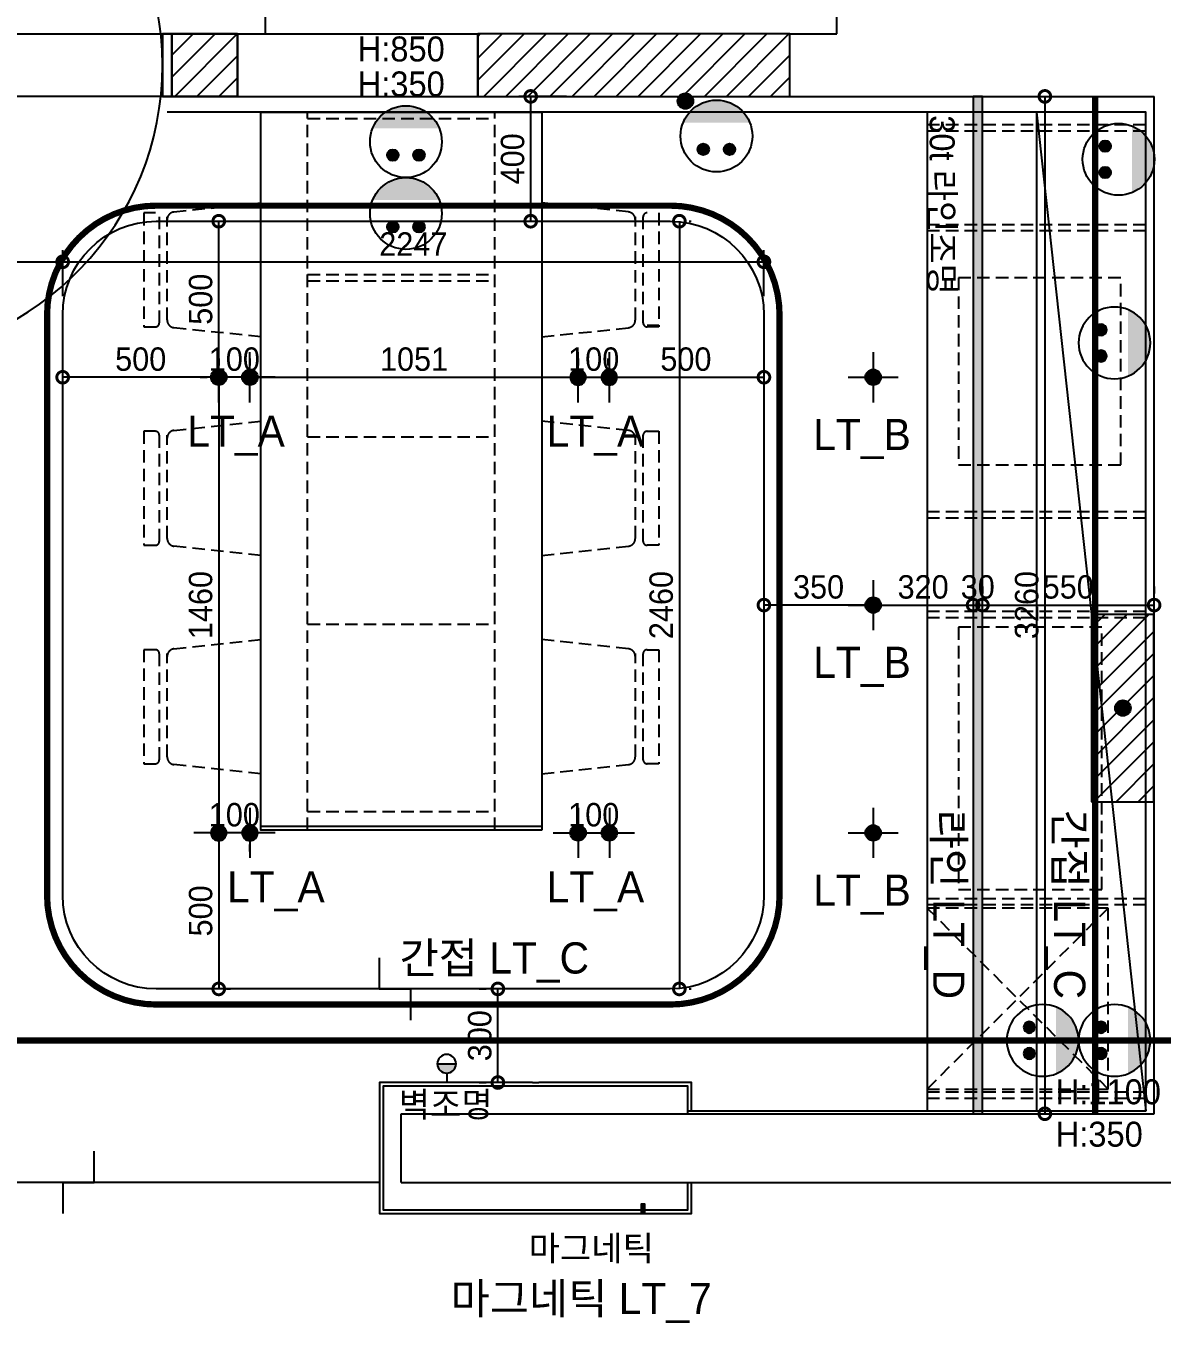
# Model space of a CAD drawing. Header units: inches. Extents: x -55157 to -7160, y -122257 to -52101.
# Drawn here: x -23975 to -20336, y -93642 to -89486 of the extents above; entities that cross this region are included whole.
import ezdxf

# ---------------------------------------------------------------- set-up
doc = ezdxf.new("R2010")
doc.units = ezdxf.units.IN
doc.header["$LTSCALE"] = 50
doc.header["$MEASUREMENT"] = 0
for name, pattern in [('DASHEDX2', [1.5, 1, -0.5]), ('DH-HID2', [1.2, 0.8, -0.4]), ('HID', [2.5, 1.5, -1]), ('HIDDEN', [0.375, 0.25, -0.125])]:
    doc.linetypes.add(name, pattern=pattern)
for name, color, linetype in [('0-ELC TEXT', 7, 'Continuous'), ('03-WAL NEW', 3, 'Continuous'), ('06-FUR', 6, 'Continuous'), ('06-LIGHT', 4, 'Continuous'), ('07-DIM WAL', 5, 'Continuous'), ('3.기호.계단선', 30, 'Continuous'), ('CEIL-DOOR', 6, 'Continuous'), ('CEIL-LIGHT', 7, 'Continuous'), ('CO-DO-FR', 7, 'Continuous'), ('CO-DOOR', 8, 'Continuous'), ('FU-FURM', 251, 'DH-HID2'), ('Layer 1', 7, 'Continuous'), ('RC-LIGHT', 7, 'Continuous'), ('도면층2', 2, 'Continuous'), ('도면층4', 4, 'Continuous'), ('설비', 140, 'Continuous')]:
    doc.layers.add(name, color=color, linetype=linetype)
doc.styles.add('스타일1', font='HY울릉도M.TTF')
doc.styles.add('코레일둥고', font='Korail_Round_Gothic_Medium.ttf')
doc.dimstyles.new('30', dxfattribs={"dimscale": 30, "dimtxt": 2.5, "dimasz": 2.5, "dimexe": 1.25, "dimexo": 2, "dimtad": 1, "dimdec": 0, "dimtxsty": '스타일1', "dimblk": 'DOTSMALL', "dimcen": 2.5, "dimclrd": 1, "dimclre": 1, "dimclrt": 2, "dimadec": 0, "dimazin": 0, "dimtfac": 1, "dimtix": 1, "dimtmove": 0, "dimatfit": 3, "dimldrblk": 'DOTSMALL', "dimfxl": 1.25, "dimarcsym": 0})
pattern_1 = [(45, (21480, -16519.2), (-35.35534, 35.35534), [])]

# ---------------------------------------------------------------- blocks, each defined once
blk = doc.blocks.new('vudauseh')
at = {"layer": '3.기호.계단선'}
h = blk.add_hatch(color=256, dxfattribs=at)
edge = h.paths.add_edge_path()
edge.add_arc((-43362.7, -55620.2), 25, 0, 360)
h = blk.add_hatch(dxfattribs=at)
h.set_pattern_fill('_USER', color=256, scale=50, angle=45, style=0, pattern_type=0)
h.set_pattern_definition([(45, (0, 0), (-35.35534, 35.35534), [])])
h.paths.add_polyline_path([(-42061.7, -57865.2), (-41861.7, -57865.2), (-41861.7, -57265.2), (-42061.7, -57265.2)])
h = blk.add_hatch(color=256, dxfattribs=at)
edge = h.paths.add_edge_path()
edge.add_arc((-41961, -57565.2), 25, 0, 360)
blk.add_lwpolyline([(-42061.7, -57865.2), (-41861.7, -57865.2), (-41861.7, -57265.2), (-42061.7, -57265.2)], close=True, dxfattribs=at)
for centre in [(-43362.7, -55620.2), (-41961, -57565.2)]:
    blk.add_circle(centre, 25, dxfattribs=at)
at = {"layer": 'Layer 1'}
blk.add_line((-44707.7, -55405.2), (-44707.7, -53950.2), dxfattribs=at)
at = {"layer": '도면층2'}
for p, q in [((-42877.7, -55405.2), (-42877.7, -54995.2)), ((-44797.7, -55605.2), (-44797.7, -55405.2)), ((-44797.7, -55405.2), (-44027.7, -55405.2)), ((-44797.7, -55605.2), (-44797.7, -55405.2)), ((-44027.7, -55605.2), (-44027.7, -55405.2)), ((-44027.7, -55605.2), (-44027.7, -55405.2)), ((-43027.7, -55605.2), (-43027.7, -55405.2)), ((-43027.7, -55405.2), (-42877.7, -55405.2)), ((-43027.7, -55605.2), (-43027.7, -55405.2)), ((-44797.7, -55605.2), (-44027.7, -55605.2)), ((-43027.7, -55605.2), (-41861, -55605.2)), ((-41861, -58865.2), (-41861, -55605.2)), ((-44272.7, -59085.2), (-44272.7, -58865.2)), ((-44272.7, -58865.2), (-41861, -58865.2)), ((-44272.7, -59085.2), (-41682.7, -59085.2))]:
    blk.add_line(p, q, dxfattribs=at)
at = {"layer": '도면층4'}
for p, q in [((-44797.7, -55605.2), (-44797.7, -55405.2)), ((-43027.7, -55405.2), (-44027.7, -55405.2)), ((-44027.7, -55405.2), (-44027.7, -55605.2)), ((-43027.7, -55605.2), (-43027.7, -55405.2)), ((-44027.7, -55605.2), (-43027.7, -55605.2))]:
    blk.add_line(p, q, dxfattribs=at)
blk.add_lwpolyline([(-44797.7, -55605.2), (-47012.7, -55605.2), (-47012.7, -55405.2), (-44797.7, -55405.2)], close=True, dxfattribs=at)
blk = doc.blocks.new('ccjwsjdeh')
at = {"layer": '03-WAL NEW'}
h = blk.add_hatch(dxfattribs=at)
h.set_pattern_fill('_USER', color=256, scale=50, angle=45, pattern_type=0)
h.set_pattern_definition(pattern_1)
h.paths.add_polyline_path([(-23297.7, -71924.4), (-23507.8, -71924.4), (-23507.8, -72124.4), (-23297.7, -72124.4)])
h = blk.add_hatch(dxfattribs=at)
h.set_pattern_fill('_USER', color=256, scale=50, angle=45, pattern_type=0)
h.set_pattern_definition([(45, (21480, -16519.2), (-35.35534, 35.35534), [])])
h.paths.add_polyline_path([(-21527.7, -72124.4), (-21527.7, -71924.4), (-22527.7, -71924.4), (-22527.7, -72124.4)])
h = blk.add_hatch(dxfattribs=at)
h.set_pattern_fill('_USER', color=256, scale=50, angle=45, pattern_type=0)
h.set_pattern_definition(pattern_1)
h.paths.add_polyline_path([(-21527.7, -72124.4), (-21527.7, -71924.4), (-22527.7, -71924.4), (-22527.7, -72124.4)])
blk.add_lwpolyline([(-23297.7, -71924.4), (-23507.8, -71924.4), (-23507.8, -72124.4), (-23297.7, -72124.4)], close=True, dxfattribs=at)
at = {"layer": '06-FUR', "color": 8}
blk.add_line((-23223, -74463.4), (-22323, -74463.4), dxfattribs=at)
for points in [[(-22323, -74475.4), (-23223, -74475.4), (-23223, -72175.4), (-22323, -72175.4)], [(-21088, -72175.4), (-21088, -75375.4), (-20388, -75375.4), (-20388, -72175.4)]]:
    blk.add_lwpolyline(points, close=True, dxfattribs=at)
for points in [[(-20738, -72175.4), (-20388, -75375.4)], [(-20738, -72175.4), (-20738, -75375.4)]]:
    blk.add_lwpolyline(points, dxfattribs=at)
at = {"layer": '3.기호.계단선'}
for points in [[(-21854.7, -75375.4), (-20388, -75375.4), (-20388, -72175.4), (-23522.8, -72175.4)], [(-22352.7, -75284.4), (-22842.7, -75284.4), (-22842.7, -75704.4), (-22004.7, -75704.4)], [(-21854.7, -75384.4), (-21854.7, -75296.4), (-22830.7, -75296.4), (-22830.7, -75692.4), (-22004.7, -75692.4)], [(-22352.7, -75284.4), (-22352.7, -75284.4), (-22332.7, -75284.4), (-22332.7, -75284.4)], [(-21842.7, -75375.4), (-21842.7, -75284.4), (-22332.7, -75284.4)], [(-21992.7, -75704.4), (-21842.7, -75704.4), (-21842.7, -75604.4)], [(-21992.7, -75692.4), (-21854.7, -75692.4), (-21854.7, -75604.4)], [(-21992.7, -75704.4), (-21992.7, -75674.4), (-22004.7, -75674.4), (-22004.7, -75704.4)]]:
    blk.add_lwpolyline(points, dxfattribs=at)
at = {"layer": 'CO-DO-FR'}
blk.add_lwpolyline([(-23507.8, -71924.4), (-23537.8, -71924.4), (-23537.8, -72124.4), (-23507.8, -72124.4)], close=True, dxfattribs=at)
at = {"layer": 'CO-DOOR'}
blk.add_arc((-24478.7, -72024.4), 940.9, 272.4907, 87.5093, dxfattribs=at)
at = {"layer": 'FU-FURM', "color": 8}
for p, q in [((-23073, -74475.4), (-23073, -72175.4)), ((-23073, -72195.4), (-22473, -72195.4)), ((-22473, -74475.4), (-22473, -72175.4)), ((-20388, -72215.4), (-21088, -72215.4)), ((-20388, -72235.4), (-21088, -72235.4)), ((-23501.3, -72494.7), (-23223, -72465.1)), ((-22044.7, -72494.7), (-22323, -72465.1)), ((-23598, -72497.6), (-23598, -72862.7)), ((-23560.5, -72497.6), (-23598, -72497.6)), ((-23548, -72850.2), (-23548, -72510.1)), ((-23523, -72840.8), (-23523, -72510.1)), ((-22023, -72840.8), (-22023, -72510.1)), ((-21998, -72850.2), (-21998, -72510.1)), ((-21948, -72497.6), (-21948, -72862.7)), ((-20388, -72535.4), (-21088, -72535.4)), ((-20388, -72555.4), (-21088, -72555.4)), ((-23073, -72695.4), (-22473, -72695.4)), ((-23073, -72715.4), (-22473, -72715.4)), ((-23598, -72862.7), (-23560.5, -72862.7)), ((-21985.5, -72857.5), (-21948, -72857.5)), ((-21948, -72862.7), (-21985.5, -72862.7)), ((-23223, -72895.2), (-23501.3, -72865.6)), ((-22323, -72895.2), (-22044.7, -72865.6)), ((-23501.3, -73194.7), (-23223, -73165.1)), ((-22044.7, -73194.7), (-22323, -73165.1)), ((-23598, -73197.6), (-23598, -73562.7)), ((-23560.5, -73197.6), (-23598, -73197.6)), ((-23548, -73550.2), (-23548, -73210.1)), ((-23523, -73540.8), (-23523, -73210.1)), ((-23073, -73215.4), (-22473, -73215.4)), ((-22023, -73540.8), (-22023, -73210.1)), ((-21998, -73550.2), (-21998, -73210.1)), ((-21985.5, -73197.6), (-21948, -73197.6)), ((-21948, -73197.6), (-21948, -73562.7)), ((-20388, -73455.4), (-21088, -73455.4)), ((-20388, -73475.4), (-21088, -73475.4)), ((-23598, -73562.7), (-23560.5, -73562.7)), ((-23223, -73595.2), (-23501.3, -73565.6)), ((-22323, -73595.2), (-22044.7, -73565.6)), ((-21948, -73562.7), (-21985.5, -73562.7)), ((-20388, -73775.4), (-21088, -73775.4)), ((-23073, -73815.4), (-22473, -73815.4)), ((-20388, -73795.4), (-21088, -73795.4)), ((-23598, -73897.6), (-23598, -74262.7)), ((-23560.5, -73897.6), (-23598, -73897.6)), ((-23501.3, -73894.7), (-23223, -73865.1)), ((-22044.7, -73894.7), (-22323, -73865.1)), ((-21985.5, -73897.6), (-21948, -73897.6)), ((-21948, -73897.6), (-21948, -74262.7)), ((-23548, -74250.2), (-23548, -73910.1)), ((-23523, -74240.8), (-23523, -73910.1)), ((-22023, -74240.8), (-22023, -73910.1)), ((-21998, -74250.2), (-21998, -73910.1)), ((-23598, -74262.7), (-23560.5, -74262.7)), ((-23223, -74295.2), (-23501.3, -74265.6)), ((-22323, -74295.2), (-22044.7, -74265.6)), ((-21948, -74262.7), (-21985.5, -74262.7)), ((-23073, -74415.4), (-22473, -74415.4)), ((-20388, -74695.4), (-21088, -74695.4)), ((-20388, -74715.4), (-21088, -74715.4)), ((-21088, -74725.4), (-20508, -75305.4)), ((-20508, -74725.4), (-21088, -75305.4)), ((-20388, -75315.4), (-21088, -75315.4)), ((-20388, -75335.4), (-21088, -75335.4))]:
    blk.add_line(p, q, dxfattribs=at)
for points in [[(-20468, -73305.4), (-20468, -72705.4), (-20988, -72705.4), (-20988, -73305.4)], [(-20988, -73825.4), (-20988, -74665.4), (-20528, -74665.4), (-20528, -73825.4)], [(-21088, -74725.4), (-21088, -75305.4), (-20508, -75305.4), (-20508, -74725.4)]]:
    blk.add_lwpolyline(points, close=True, dxfattribs=at)
for centre, radius, start, end in [((-23498, -72519.5), 25, 97.5946, 180), ((-22048, -72519.5), 25, 0, 82.4054), ((-21985.5, -72510.1), 12.5, 90, 180), ((-23560.5, -72850.2), 12.5, 270, 0), ((-23498, -72840.8), 25, 180, 262.4054), ((-22048, -72840.8), 25, 277.5946, 0), ((-21985.5, -72850.2), 12.5, 180, 270), ((-23498, -73219.5), 25, 97.5946, 180), ((-22048, -73219.5), 25, 0, 82.4054), ((-23560.5, -73210.1), 12.5, 0, 90), ((-21985.5, -73210.1), 12.5, 90, 180), ((-23560.5, -73550.2), 12.5, 270, 0), ((-23498, -73540.8), 25, 180, 262.4054), ((-22048, -73540.8), 25, 277.5946, 0), ((-21985.5, -73550.2), 12.5, 180, 270), ((-23560.5, -73910.1), 12.5, 0, 90), ((-23498, -73919.5), 25, 97.5946, 180), ((-22048, -73919.5), 25, 0, 82.4054), ((-21985.5, -73910.1), 12.5, 90, 180), ((-23560.5, -74250.2), 12.5, 270, 0), ((-23498, -74240.8), 25, 180, 262.4054), ((-22048, -74240.8), 25, 277.5946, 0), ((-21985.5, -74250.2), 12.5, 180, 270)]:
    blk.add_arc(centre, radius, start, end, dxfattribs=at)
blk.add_blockref('vudauseh', (21500, -16519.2))
blk = doc.blocks.new('1')
at = {"linetype": 'Continuous'}
h = blk.add_hatch(color=4, dxfattribs=at)
h.dxf.hatch_style = 1
edge = h.paths.add_edge_path()
edge.add_arc((11539653.5, -14273503.8), 37.5, 0, 360)
at = {"color": 1, "linetype": 'Continuous'}
for p, q in [((11539653.5, -14273637.1), (11539653.5, -14273370.5)), ((11539520.2, -14273503.8), (11539786.8, -14273503.8))]:
    blk.add_line(p, q, dxfattribs=at)
at = {"color": 4, "linetype": 'Continuous'}
for radius in [41.5, 37.5]:
    blk.add_circle((11539653.5, -14273503.8), radius, dxfattribs=at)
blk = doc.blocks.new('_DOTSMALL')
at = {"color": 0, "linetype": 'ByBlock', "const_width": 0.5}
blk.add_lwpolyline([(-0.0625, 0, 1), (0.0625, 0, 1)], format="xyb", close=True, dxfattribs=at)
blk = doc.blocks.new('*D357')
at = {"layer": '07-DIM WAL', "color": 1, "lineweight": -2, "transparency": 16777216}
for p, q in [((-22206.3, -90551.4), (-22206.3, -90573.9)), ((-22281.3, -90611.4), (-22031.3, -90611.4)), ((-22106.3, -90671.4), (-22106.3, -90648.9))]:
    blk.add_line(p, q, dxfattribs=at)
at = {"layer": 'Defpoints', "color": 0, "transparency": 16777216}
for p in [(-22206.3, -90611.4), (-22106.3, -90611.4), (-22106.3, -90611.4)]:
    blk.add_point(p, dxfattribs=at)
at = {"layer": '07-DIM WAL', "color": 1, "lineweight": -2, "transparency": 16777216, "xscale": 75, "yscale": 75, "zscale": 75}
blk.add_blockref('_DOTSMALL', (-22206.3, -90611.4), dxfattribs=at)
at = {"layer": '07-DIM WAL', "color": 1, "lineweight": -2, "transparency": 16777216, "xscale": 75, "yscale": 75, "zscale": 75, "rotation": 180}
blk.add_blockref('_DOTSMALL', (-22106.3, -90611.4), dxfattribs=at)
at = {"layer": '07-DIM WAL', "color": 2, "transparency": 16777216, "insert": (-22156.3, -90553.7), "char_height": 75, "attachment_point": 5, "style": '스타일1'}
blk.add_mtext('100', dxfattribs=at)
blk = doc.blocks.new('*D358')
at = {"layer": '07-DIM WAL', "color": 1, "lineweight": -2, "transparency": 16777216}
for p, q in [((-23257.7, -90551.4), (-23257.7, -90573.9)), ((-23182.7, -90611.4), (-23432.7, -90611.4)), ((-23357.7, -90671.4), (-23357.7, -90648.9))]:
    blk.add_line(p, q, dxfattribs=at)
at = {"layer": 'Defpoints', "color": 0, "transparency": 16777216}
for p in [(-23357.7, -90611.4), (-23357.7, -90611.4), (-23257.7, -90611.4)]:
    blk.add_point(p, dxfattribs=at)
at = {"layer": '07-DIM WAL', "color": 1, "lineweight": -2, "transparency": 16777216, "xscale": 75, "yscale": 75, "zscale": 75}
blk.add_blockref('_DOTSMALL', (-23357.7, -90611.4), dxfattribs=at)
at = {"layer": '07-DIM WAL', "color": 1, "lineweight": -2, "transparency": 16777216, "xscale": 75, "yscale": 75, "zscale": 75, "rotation": 180}
blk.add_blockref('_DOTSMALL', (-23257.7, -90611.4), dxfattribs=at)
at = {"layer": '07-DIM WAL', "color": 2, "transparency": 16777216, "insert": (-23307.7, -90553.7), "char_height": 75, "attachment_point": 5, "style": '스타일1'}
blk.add_mtext('100', dxfattribs=at)
blk = doc.blocks.new('*D359')
at = {"layer": '07-DIM WAL', "color": 1, "lineweight": -2, "transparency": 16777216}
for p, q in [((-22206.3, -92011.4), (-22206.3, -92033.9)), ((-22106.3, -92011.4), (-22106.3, -92033.9)), ((-22281.3, -92071.4), (-22031.3, -92071.4))]:
    blk.add_line(p, q, dxfattribs=at)
at = {"layer": 'Defpoints', "color": 0, "transparency": 16777216}
for p in [(-22206.3, -92071.4), (-22106.3, -92071.4), (-22106.3, -92071.4)]:
    blk.add_point(p, dxfattribs=at)
at = {"layer": '07-DIM WAL', "color": 1, "lineweight": -2, "transparency": 16777216, "xscale": 75, "yscale": 75, "zscale": 75}
blk.add_blockref('_DOTSMALL', (-22206.3, -92071.4), dxfattribs=at)
at = {"layer": '07-DIM WAL', "color": 1, "lineweight": -2, "transparency": 16777216, "xscale": 75, "yscale": 75, "zscale": 75, "rotation": 180}
blk.add_blockref('_DOTSMALL', (-22106.3, -92071.4), dxfattribs=at)
at = {"layer": '07-DIM WAL', "color": 2, "transparency": 16777216, "insert": (-22156.3, -92013.7), "char_height": 75, "attachment_point": 5, "style": '스타일1'}
blk.add_mtext('100', dxfattribs=at)
blk = doc.blocks.new('*D360')
at = {"layer": '07-DIM WAL', "color": 1, "lineweight": -2, "transparency": 16777216}
for p, q in [((-23357.7, -92011.4), (-23357.7, -92033.9)), ((-23182.7, -92071.4), (-23432.7, -92071.4)), ((-23257.7, -92131.4), (-23257.7, -92108.9))]:
    blk.add_line(p, q, dxfattribs=at)
at = {"layer": 'Defpoints', "color": 0, "transparency": 16777216}
for p in [(-23357.7, -92071.4), (-23357.7, -92071.4), (-23257.7, -92071.4)]:
    blk.add_point(p, dxfattribs=at)
at = {"layer": '07-DIM WAL', "color": 1, "lineweight": -2, "transparency": 16777216, "xscale": 75, "yscale": 75, "zscale": 75}
blk.add_blockref('_DOTSMALL', (-23357.7, -92071.4), dxfattribs=at)
at = {"layer": '07-DIM WAL', "color": 1, "lineweight": -2, "transparency": 16777216, "xscale": 75, "yscale": 75, "zscale": 75, "rotation": 180}
blk.add_blockref('_DOTSMALL', (-23257.7, -92071.4), dxfattribs=at)
at = {"layer": '07-DIM WAL', "color": 2, "transparency": 16777216, "insert": (-23307.7, -92013.7), "char_height": 75, "attachment_point": 5, "style": '스타일1'}
blk.add_mtext('100', dxfattribs=at)
blk = doc.blocks.new('*D361')
at = {"layer": '07-DIM WAL', "color": 1, "lineweight": -2, "transparency": 16777216}
for p, q in [((-23257.7, -90551.4), (-23257.7, -90573.9)), ((-22206.3, -90551.4), (-22206.3, -90573.9)), ((-23257.7, -90611.4), (-22206.3, -90611.4))]:
    blk.add_line(p, q, dxfattribs=at)
at = {"layer": 'Defpoints', "color": 0, "transparency": 16777216}
for p in [(-23257.7, -90611.4), (-22206.3, -90611.4), (-22206.3, -90611.4)]:
    blk.add_point(p, dxfattribs=at)
at = {"layer": '07-DIM WAL', "color": 1, "lineweight": -2, "transparency": 16777216, "xscale": 75, "yscale": 75, "zscale": 75, "rotation": 180}
blk.add_blockref('_DOTSMALL', (-23257.7, -90611.4), dxfattribs=at)
at = {"layer": '07-DIM WAL', "color": 1, "lineweight": -2, "transparency": 16777216, "xscale": 75, "yscale": 75, "zscale": 75}
blk.add_blockref('_DOTSMALL', (-22206.3, -90611.4), dxfattribs=at)
at = {"layer": '07-DIM WAL', "color": 2, "transparency": 16777216, "insert": (-22732, -90553.7), "char_height": 75, "attachment_point": 5, "style": '스타일1'}
blk.add_mtext('1051', dxfattribs=at)
blk = doc.blocks.new('*D362')
at = {"layer": '07-DIM WAL', "color": 1, "lineweight": -2, "transparency": 16777216}
for p, q in [((-23357.7, -90551.4), (-23357.7, -90573.9)), ((-23857.7, -90606.2), (-23857.7, -90573.9)), ((-23357.7, -90611.4), (-23857.7, -90611.4))]:
    blk.add_line(p, q, dxfattribs=at)
at = {"layer": 'Defpoints', "color": 0, "transparency": 16777216}
for p in [(-23857.7, -90611.4), (-23357.7, -90611.4), (-23857.7, -90666.2)]:
    blk.add_point(p, dxfattribs=at)
at = {"layer": '07-DIM WAL', "color": 1, "lineweight": -2, "transparency": 16777216, "xscale": 75, "yscale": 75, "zscale": 75, "rotation": 180}
blk.add_blockref('_DOTSMALL', (-23857.7, -90611.4), dxfattribs=at)
at = {"layer": '07-DIM WAL', "color": 1, "lineweight": -2, "transparency": 16777216, "xscale": 75, "yscale": 75, "zscale": 75}
blk.add_blockref('_DOTSMALL', (-23357.7, -90611.4), dxfattribs=at)
at = {"layer": '07-DIM WAL', "color": 2, "transparency": 16777216, "insert": (-23607.7, -90553.7), "char_height": 75, "attachment_point": 5, "style": '스타일1'}
blk.add_mtext('500', dxfattribs=at)
blk = doc.blocks.new('*D363')
at = {"layer": '07-DIM WAL', "color": 1, "lineweight": -2, "transparency": 16777216}
for p, q in [((-23357.7, -90611.4), (-23357.7, -90111.4)), ((-23332.7, -90111.4), (-23320.2, -90111.4)), ((-23417.7, -90611.4), (-23395.2, -90611.4))]:
    blk.add_line(p, q, dxfattribs=at)
at = {"layer": 'Defpoints', "color": 0, "transparency": 16777216}
for p in [(-23392.7, -90111.4), (-23357.7, -90111.4), (-23357.7, -90611.4)]:
    blk.add_point(p, dxfattribs=at)
at = {"layer": '07-DIM WAL', "color": 1, "lineweight": -2, "transparency": 16777216, "xscale": 75, "yscale": 75, "zscale": 75}
for p, rotation in [((-23357.7, -90111.4), 90), ((-23357.7, -90611.4), 270)]:
    blk.add_blockref('_DOTSMALL', p, dxfattribs=dict(at, rotation=rotation))
at = {"layer": '07-DIM WAL', "color": 2, "transparency": 16777216, "insert": (-23415.4, -90361.4), "char_height": 75, "attachment_point": 5, "rotation": 90, "style": '스타일1'}
blk.add_mtext('500', dxfattribs=at)
blk = doc.blocks.new('*D364')
at = {"layer": '07-DIM WAL', "color": 1, "lineweight": -2, "transparency": 16777216}
for p, q in [((-22111, -90551.4), (-22111, -90573.9)), ((-21611, -90551.4), (-21611, -90573.9)), ((-22111, -90611.4), (-21611, -90611.4))]:
    blk.add_line(p, q, dxfattribs=at)
at = {"layer": 'Defpoints', "color": 0, "transparency": 16777216}
for p in [(-22111, -90611.4), (-21611, -90611.4), (-21611, -90611.4)]:
    blk.add_point(p, dxfattribs=at)
at = {"layer": '07-DIM WAL', "color": 1, "lineweight": -2, "transparency": 16777216, "xscale": 75, "yscale": 75, "zscale": 75, "rotation": 180}
blk.add_blockref('_DOTSMALL', (-22111, -90611.4), dxfattribs=at)
at = {"layer": '07-DIM WAL', "color": 1, "lineweight": -2, "transparency": 16777216, "xscale": 75, "yscale": 75, "zscale": 75}
blk.add_blockref('_DOTSMALL', (-21611, -90611.4), dxfattribs=at)
at = {"layer": '07-DIM WAL', "color": 2, "transparency": 16777216, "insert": (-21861, -90553.7), "char_height": 75, "attachment_point": 5, "style": '스타일1'}
blk.add_mtext('500', dxfattribs=at)
blk = doc.blocks.new('*D365')
at = {"layer": '07-DIM WAL', "color": 1, "lineweight": -2, "transparency": 16777216}
for p, q in [((-23357.7, -90611.4), (-23357.7, -92071.4)), ((-23297.7, -90611.4), (-23320.2, -90611.4)), ((-23297.7, -92071.4), (-23320.2, -92071.4))]:
    blk.add_line(p, q, dxfattribs=at)
at = {"layer": 'Defpoints', "color": 0, "transparency": 16777216}
for p in [(-23357.7, -90611.4), (-23357.7, -92071.4), (-23357.7, -92071.4)]:
    blk.add_point(p, dxfattribs=at)
at = {"layer": '07-DIM WAL', "color": 1, "lineweight": -2, "transparency": 16777216, "xscale": 75, "yscale": 75, "zscale": 75}
for p, rotation in [((-23357.7, -90611.4), 90), ((-23357.7, -92071.4), 270)]:
    blk.add_blockref('_DOTSMALL', p, dxfattribs=dict(at, rotation=rotation))
at = {"layer": '07-DIM WAL', "color": 2, "transparency": 16777216, "insert": (-23415.5, -91341.4), "char_height": 75, "attachment_point": 5, "rotation": 90, "style": '스타일1'}
blk.add_mtext('1460', dxfattribs=at)
blk = doc.blocks.new('*D366')
at = {"layer": '07-DIM WAL', "color": 1, "lineweight": -2, "transparency": 16777216}
for p, q in [((-23357.7, -92071.4), (-23357.7, -92571.4)), ((-23297.7, -92071.4), (-23320.2, -92071.4)), ((-23332.7, -92571.4), (-23320.2, -92571.4))]:
    blk.add_line(p, q, dxfattribs=at)
at = {"layer": 'Defpoints', "color": 0, "transparency": 16777216}
for p in [(-23357.7, -92071.4), (-23392.7, -92571.4), (-23357.7, -92571.4)]:
    blk.add_point(p, dxfattribs=at)
at = {"layer": '07-DIM WAL', "color": 1, "lineweight": -2, "transparency": 16777216, "xscale": 75, "yscale": 75, "zscale": 75}
for p, rotation in [((-23357.7, -92071.4), 90), ((-23357.7, -92571.4), 270)]:
    blk.add_blockref('_DOTSMALL', p, dxfattribs=dict(at, rotation=rotation))
at = {"layer": '07-DIM WAL', "color": 2, "transparency": 16777216, "insert": (-23415.4, -92321.4), "char_height": 75, "attachment_point": 5, "rotation": 90, "style": '스타일1'}
blk.add_mtext('500', dxfattribs=at)
blk = doc.blocks.new('*D368')
at = {"layer": '07-DIM WAL', "color": 1, "lineweight": -2, "transparency": 16777216}
for p, q in [((-24307.7, -90381.4), (-24307.7, -90203.9)), ((-23857.7, -90351.4), (-23857.7, -90203.9)), ((-24307.7, -90241.4), (-23857.7, -90241.4))]:
    blk.add_line(p, q, dxfattribs=at)
at = {"layer": 'Defpoints', "color": 0, "transparency": 16777216}
for p in [(-23857.7, -90241.4), (-24307.7, -90441.4), (-23857.7, -90411.4)]:
    blk.add_point(p, dxfattribs=at)
at = {"layer": '07-DIM WAL', "color": 1, "lineweight": -2, "transparency": 16777216, "xscale": 75, "yscale": 75, "zscale": 75, "rotation": 180}
blk.add_blockref('_DOTSMALL', (-24307.7, -90241.4), dxfattribs=at)
at = {"layer": '07-DIM WAL', "color": 1, "lineweight": -2, "transparency": 16777216, "xscale": 75, "yscale": 75, "zscale": 75}
blk.add_blockref('_DOTSMALL', (-23857.7, -90241.4), dxfattribs=at)
at = {"layer": '07-DIM WAL', "color": 2, "transparency": 16777216, "insert": (-24082.7, -90183.7), "char_height": 75, "attachment_point": 5, "style": '스타일1'}
blk.add_mtext('450', dxfattribs=at)
blk = doc.blocks.new('*D369')
at = {"layer": '07-DIM WAL', "color": 1, "lineweight": -2, "transparency": 16777216}
for p, q in [((-22243.3, -89711.4), (-22395.8, -89711.4)), ((-22358.3, -90111.4), (-22358.3, -89711.4)), ((-22418.3, -90111.4), (-22395.8, -90111.4))]:
    blk.add_line(p, q, dxfattribs=at)
at = {"layer": 'Defpoints', "color": 0, "transparency": 16777216}
for p in [(-22358.3, -89711.4), (-22183.3, -89711.4), (-22358.3, -90111.4)]:
    blk.add_point(p, dxfattribs=at)
at = {"layer": '07-DIM WAL', "color": 1, "lineweight": -2, "transparency": 16777216, "xscale": 75, "yscale": 75, "zscale": 75}
for p, rotation in [((-22358.3, -89711.4), 90), ((-22358.3, -90111.4), 270)]:
    blk.add_blockref('_DOTSMALL', p, dxfattribs=dict(at, rotation=rotation))
at = {"layer": '07-DIM WAL', "color": 2, "transparency": 16777216, "insert": (-22416, -89911.4), "char_height": 75, "attachment_point": 5, "rotation": 90, "style": '스타일1'}
blk.add_mtext('400', dxfattribs=at)
blk = doc.blocks.new('*D370')
at = {"layer": '07-DIM WAL', "color": 1, "lineweight": -2, "transparency": 16777216}
for p, q in [((-23857.7, -90351.4), (-23857.7, -90203.9)), ((-21611, -90351.4), (-21611, -90203.9)), ((-23857.7, -90241.4), (-21611, -90241.4))]:
    blk.add_line(p, q, dxfattribs=at)
at = {"layer": 'Defpoints', "color": 0, "transparency": 16777216}
for p in [(-21611, -90241.4), (-23857.7, -90411.4), (-21611, -90411.4)]:
    blk.add_point(p, dxfattribs=at)
at = {"layer": '07-DIM WAL', "color": 1, "lineweight": -2, "transparency": 16777216, "xscale": 75, "yscale": 75, "zscale": 75, "rotation": 180}
blk.add_blockref('_DOTSMALL', (-23857.7, -90241.4), dxfattribs=at)
at = {"layer": '07-DIM WAL', "color": 1, "lineweight": -2, "transparency": 16777216, "xscale": 75, "yscale": 75, "zscale": 75}
blk.add_blockref('_DOTSMALL', (-21611, -90241.4), dxfattribs=at)
at = {"layer": '07-DIM WAL', "color": 2, "transparency": 16777216, "insert": (-22734.3, -90184.4), "char_height": 75, "attachment_point": 5, "style": '스타일1'}
blk.add_mtext('2247', dxfattribs=at)
blk = doc.blocks.new('*D371')
at = {"layer": '07-DIM WAL', "color": 1, "lineweight": -2, "transparency": 16777216}
for p, q in [((-21882, -90111.4), (-21882, -92571.4)), ((-21851, -90111.4), (-21844.5, -90111.4)), ((-21851, -92571.4), (-21844.5, -92571.4))]:
    blk.add_line(p, q, dxfattribs=at)
at = {"layer": 'Defpoints', "color": 0, "transparency": 16777216}
for p in [(-21911, -90111.4), (-21911, -92571.4), (-21882, -92571.4)]:
    blk.add_point(p, dxfattribs=at)
at = {"layer": '07-DIM WAL', "color": 1, "lineweight": -2, "transparency": 16777216, "xscale": 75, "yscale": 75, "zscale": 75}
for p, rotation in [((-21882, -90111.4), 90), ((-21882, -92571.4), 270)]:
    blk.add_blockref('_DOTSMALL', p, dxfattribs=dict(at, rotation=rotation))
at = {"layer": '07-DIM WAL', "color": 2, "transparency": 16777216, "insert": (-21939.8, -91341.4), "char_height": 75, "attachment_point": 5, "rotation": 90, "style": '스타일1'}
blk.add_mtext('2460', dxfattribs=at)
blk = doc.blocks.new('*D381')
at = {"layer": '07-DIM WAL', "color": 1, "lineweight": -2, "transparency": 16777216}
for p, q in [((-22523.4, -92571.4), (-22500.9, -92571.4)), ((-22463.4, -92871.4), (-22463.4, -92571.4)), ((-22523.4, -92871.4), (-22500.9, -92871.4))]:
    blk.add_line(p, q, dxfattribs=at)
at = {"layer": 'Defpoints', "color": 0, "transparency": 16777216}
for p in [(-22463.4, -92571.4), (-22463.4, -92571.4), (-22463.4, -92871.4)]:
    blk.add_point(p, dxfattribs=at)
at = {"layer": '07-DIM WAL', "color": 1, "lineweight": -2, "transparency": 16777216, "xscale": 75, "yscale": 75, "zscale": 75}
for p, rotation in [((-22463.4, -92571.4), 90), ((-22463.4, -92871.4), 270)]:
    blk.add_blockref('_DOTSMALL', p, dxfattribs=dict(at, rotation=rotation))
at = {"layer": '07-DIM WAL', "color": 2, "transparency": 16777216, "insert": (-22521.2, -92721.4), "char_height": 75, "attachment_point": 5, "rotation": 90, "style": '스타일1'}
blk.add_mtext('300', dxfattribs=at)
blk = doc.blocks.new('*D382')
at = {"layer": '07-DIM WAL', "color": 1, "lineweight": -2, "transparency": 16777216}
for p, q in [((-21611, -91281.4), (-21611, -91303.9)), ((-21261, -91281.4), (-21261, -91303.9)), ((-21261, -91341.4), (-21611, -91341.4))]:
    blk.add_line(p, q, dxfattribs=at)
at = {"layer": 'Defpoints', "color": 0, "transparency": 16777216}
for p in [(-21611, -91341.4), (-21611, -91341.4), (-21261, -91341.4)]:
    blk.add_point(p, dxfattribs=at)
at = {"layer": '07-DIM WAL', "color": 1, "lineweight": -2, "transparency": 16777216, "xscale": 75, "yscale": 75, "zscale": 75, "rotation": 180}
blk.add_blockref('_DOTSMALL', (-21611, -91341.4), dxfattribs=at)
at = {"layer": '07-DIM WAL', "color": 1, "lineweight": -2, "transparency": 16777216, "xscale": 75, "yscale": 75, "zscale": 75}
blk.add_blockref('_DOTSMALL', (-21261, -91341.4), dxfattribs=at)
at = {"layer": '07-DIM WAL', "color": 2, "transparency": 16777216, "insert": (-21436, -91283.7), "char_height": 75, "attachment_point": 5, "style": '스타일1'}
blk.add_mtext('350', dxfattribs=at)
blk = doc.blocks.new('*D383')
at = {"layer": '07-DIM WAL', "color": 1, "lineweight": -2, "transparency": 16777216}
for p, q in [((-21261, -91281.4), (-21261, -91303.9)), ((-20941, -91281.4), (-20941, -91303.9)), ((-21261, -91341.4), (-20941, -91341.4))]:
    blk.add_line(p, q, dxfattribs=at)
at = {"layer": 'Defpoints', "color": 0, "transparency": 16777216}
for p in [(-21261, -91341.4), (-20941, -91341.4), (-20941, -91341.4)]:
    blk.add_point(p, dxfattribs=at)
at = {"layer": '07-DIM WAL', "color": 1, "lineweight": -2, "transparency": 16777216, "xscale": 75, "yscale": 75, "zscale": 75, "rotation": 180}
blk.add_blockref('_DOTSMALL', (-21261, -91341.4), dxfattribs=at)
at = {"layer": '07-DIM WAL', "color": 1, "lineweight": -2, "transparency": 16777216, "xscale": 75, "yscale": 75, "zscale": 75}
blk.add_blockref('_DOTSMALL', (-20941, -91341.4), dxfattribs=at)
at = {"layer": '07-DIM WAL', "color": 2, "transparency": 16777216, "insert": (-21101, -91283.7), "char_height": 75, "attachment_point": 5, "style": '스타일1'}
blk.add_mtext('320', dxfattribs=at)
blk = doc.blocks.new('*D384')
at = {"layer": '07-DIM WAL', "color": 1, "lineweight": -2, "transparency": 16777216}
for p, q in [((-20941, -91281.4), (-20941, -91303.9)), ((-20911, -91281.4), (-20911, -91303.9)), ((-21016, -91341.4), (-20836, -91341.4))]:
    blk.add_line(p, q, dxfattribs=at)
at = {"layer": 'Defpoints', "color": 0, "transparency": 16777216}
for p in [(-20941, -91341.4), (-20911, -91341.4), (-20911, -91341.4)]:
    blk.add_point(p, dxfattribs=at)
at = {"layer": '07-DIM WAL', "color": 1, "lineweight": -2, "transparency": 16777216, "xscale": 75, "yscale": 75, "zscale": 75}
blk.add_blockref('_DOTSMALL', (-20941, -91341.4), dxfattribs=at)
at = {"layer": '07-DIM WAL', "color": 1, "lineweight": -2, "transparency": 16777216, "xscale": 75, "yscale": 75, "zscale": 75, "rotation": 180}
blk.add_blockref('_DOTSMALL', (-20911, -91341.4), dxfattribs=at)
at = {"layer": '07-DIM WAL', "color": 2, "transparency": 16777216, "insert": (-20926, -91283.7), "char_height": 75, "attachment_point": 5, "style": '스타일1'}
blk.add_mtext('30', dxfattribs=at)
blk = doc.blocks.new('*D385')
at = {"layer": '07-DIM WAL', "color": 1, "lineweight": -2, "transparency": 16777216}
for p, q in [((-20911, -91281.4), (-20911, -91303.9)), ((-20361, -91281.4), (-20361, -91303.9)), ((-20911, -91341.4), (-20361, -91341.4))]:
    blk.add_line(p, q, dxfattribs=at)
at = {"layer": 'Defpoints', "color": 0, "transparency": 16777216}
for p in [(-20911, -91341.4), (-20361, -91341.4), (-20361, -91341.4)]:
    blk.add_point(p, dxfattribs=at)
at = {"layer": '07-DIM WAL', "color": 1, "lineweight": -2, "transparency": 16777216, "xscale": 75, "yscale": 75, "zscale": 75, "rotation": 180}
blk.add_blockref('_DOTSMALL', (-20911, -91341.4), dxfattribs=at)
at = {"layer": '07-DIM WAL', "color": 1, "lineweight": -2, "transparency": 16777216, "xscale": 75, "yscale": 75, "zscale": 75}
blk.add_blockref('_DOTSMALL', (-20361, -91341.4), dxfattribs=at)
at = {"layer": '07-DIM WAL', "color": 2, "transparency": 16777216, "insert": (-20636, -91283.7), "char_height": 75, "attachment_point": 5, "style": '스타일1'}
blk.add_mtext('550', dxfattribs=at)
blk = doc.blocks.new('BRACKET')
at = {"layer": 'CEIL-LIGHT'}
blk.add_hatch(color=256, dxfattribs=at).paths.add_polyline_path([(-200, -100, 0.414214), (-100, 0, 0.414214), (-200, 100)])
for p, q in [((-200, 100), (-200, -100)), ((-100, 0), (0, 0)), ((0, -100), (0, 100))]:
    blk.add_line(p, q, dxfattribs=at)
blk.add_circle((-200, 0), 100, dxfattribs=at)
blk = doc.blocks.new('A$C0A436DC7')
at = {"layer": 'CEIL-DOOR', "xscale": -1, "rotation": 180}
blk.add_blockref('BRACKET', (300, 100), dxfattribs=at)
blk = doc.blocks.new('*D396')
at = {"layer": '07-DIM WAL', "color": 1, "lineweight": -2, "transparency": 16777216}
for p, q in [((-20851, -89711.4), (-20673.5, -89711.4)), ((-20711, -89711.4), (-20711, -92971.4)), ((-20851, -92971.4), (-20673.5, -92971.4))]:
    blk.add_line(p, q, dxfattribs=at)
at = {"layer": 'Defpoints', "color": 0, "transparency": 16777216}
for p in [(-20911, -89711.4), (-20911, -92971.4), (-20711, -92971.4)]:
    blk.add_point(p, dxfattribs=at)
at = {"layer": '07-DIM WAL', "color": 1, "lineweight": -2, "transparency": 16777216, "xscale": 75, "yscale": 75, "zscale": 75}
for p, rotation in [((-20711, -89711.4), 90), ((-20711, -92971.4), 270)]:
    blk.add_blockref('_DOTSMALL', p, dxfattribs=dict(at, rotation=rotation))
at = {"layer": '07-DIM WAL', "color": 2, "transparency": 16777216, "insert": (-20768.8, -91341.4), "char_height": 75, "attachment_point": 5, "rotation": 90, "style": '스타일1'}
blk.add_mtext('3260', dxfattribs=at)
blk = doc.blocks.new('TLSTJF')
at = {"layer": '설비'}
h = blk.add_hatch(color=10, dxfattribs=at)
edge = h.paths.add_edge_path()
edge.add_arc((-17018, -98621.5), 18.3, 0, 360)
h = blk.add_hatch(color=10, dxfattribs=at)
edge = h.paths.add_edge_path()
edge.add_arc((-16934, -98621.5), 18.3, 0, 360)
h = blk.add_hatch(color=10, dxfattribs=at)
edge = h.paths.add_edge_path()
edge.add_line((-16869.4, -98707.5), (-17082.7, -98707.5))
edge.add_ellipse((-16976, -98664.4), major_axis=(81.3, 81.3), ratio=1, start_angle=156.9578, end_angle=293.0422)
at = {"layer": '설비', "color": 10}
for centre, radius in [((-16976, -98664.4), 115), ((-17018, -98621.5), 18.3), ((-16934, -98621.5), 18.3)]:
    blk.add_circle(centre, radius, dxfattribs=at)
blk = doc.blocks.new('egoo')
at = {"layer": '설비'}
h = blk.add_hatch(color=140, dxfattribs=at)
edge = h.paths.add_edge_path()
edge.add_arc((1015645.3, 443433.7), 22.3, 0, 360)
h = blk.add_hatch(color=140, dxfattribs=at)
edge = h.paths.add_edge_path()
edge.add_arc((1015747.7, 443433.7), 22.3, 0, 360)
h = blk.add_hatch(color=140, dxfattribs=at)
edge = h.paths.add_edge_path()
edge.add_line((1015826.3, 443329.1), (1015566.6, 443329.1))
edge.add_ellipse((1015696.5, 443381.5), major_axis=(99, 99), ratio=1, start_angle=156.9578, end_angle=293.0422)
at = {"layer": '설비', "color": 140}
for centre, radius in [((1015696.5, 443381.5), 140), ((1015645.3, 443433.7), 22.3), ((1015747.7, 443433.7), 22.3)]:
    blk.add_circle(centre, radius, dxfattribs=at)

msp = doc.modelspace()

# ---------------------------------------------------------------- hatches: boundary and pattern name
at = {"layer": 'CEIL-LIGHT'}
h = msp.add_hatch(dxfattribs=at)
h.set_pattern_fill('ANSI31', color=140)
h.paths.add_polyline_path([(-20910.967, -89711.45), (-20940.967, -89711.45), (-20940.967, -92971.45), (-20910.967, -92971.45)])
h = msp.add_hatch(color=140, dxfattribs=at)
h.dxf.hatch_style = 1
h.paths.add_polyline_path([(-22004.686, -93291.45), (-21992.686, -93291.45), (-21992.686, -93261.45), (-22004.686, -93261.45)])

# ---------------------------------------------------------------- linework, layer by layer
at = {"layer": '06-LIGHT'}
msp.add_line((-22842.686, -93191.45), (-24947.686, -93191.45), dxfattribs=at)
at = {"layer": '06-LIGHT', "color": 10, "linetype": 'HID'}
msp.add_lwpolyline([(-20549.952, -89711.45, 20, 20, 0), (-20549.952, -92971.45, 20, 20, 0)], format="xyseb", dxfattribs=at)
at = {"layer": '06-LIGHT', "color": 10, "linetype": 'HID', "const_width": 20}
msp.add_lwpolyline([(-23557.686, -90061.45), (-21910.967, -90061.45, -0.41421356), (-21560.967, -90411.45), (-21560.967, -92271.45, -0.41421356), (-21910.967, -92621.45), (-23557.686, -92621.45, -0.41421356), (-23907.686, -92271.45), (-23907.686, -90411.45, -0.41421356)], format="xyb", close=True, dxfattribs=at)
at = {"layer": '06-LIGHT'}
msp.add_lwpolyline([(-23557.686, -90111.45), (-21910.967, -90111.45, -0.41421356), (-21610.967, -90411.45), (-21610.967, -92271.45, -0.41421356), (-21910.967, -92571.45), (-23557.686, -92571.45, -0.41421356), (-23857.686, -92271.45), (-23857.686, -90411.45, -0.41421356)], format="xyb", close=True, dxfattribs=at)
for points in [[(-22843.244, -92471.45), (-22843.244, -92571.45), (-22743.244, -92571.45), (-22743.244, -92671.45)], [(-23856.326, -93291.45), (-23856.326, -93191.45), (-23756.326, -93191.45), (-23756.326, -93091.45)]]:
    msp.add_lwpolyline(points, dxfattribs=at)
at = {"layer": '3.기호.계단선', "linetype": 'HID', "const_width": 20}
msp.add_lwpolyline([(-24307.686, -91913.338), (-24307.686, -92736.383), (-19222.688, -92736.383)], dxfattribs=at)
at = {"layer": 'CEIL-LIGHT', "color": 140}
for points in [[(-20910.967, -89711.45), (-20940.967, -89711.45), (-20940.967, -92971.45), (-20910.967, -92971.45)], [(-22004.686, -93291.45), (-21992.686, -93291.45), (-21992.686, -93261.45), (-22004.686, -93261.45)]]:
    msp.add_lwpolyline(points, close=True, dxfattribs=at)

# ---------------------------------------------------------------- block references
at = {"xscale": 0.3, "yscale": 0.3, "zscale": 0.3, "rotation": 270}
msp.add_blockref('A$C0A436DC7', (-22657.42, -92781.45), dxfattribs=at)
at = {"layer": 'CEIL-LIGHT', "color": 10, "linetype": 'HIDDEN', "ltscale": 5}
msp.add_blockref('ccjwsjdeh', (0, -17587.01), dxfattribs=at)
at = {"layer": 'RC-LIGHT', "yscale": 0.6024096385271789, "zscale": 0.6024096385271789}
for p, xscale, rotation in [((-8621853.944, -7042209.943), 0.6024096385271789, 90.00000000000001), ((-8621753.944, -7042209.943), 0.6024096385271789, 90.00000000000001), ((8576289.979, -7042209.943), -0.6024096385271789, 270), ((8576389.979, -7042209.943), -0.6024096385271789, 270), ((8577235.292, 6860987.043), 0.6024096385271789, 270), ((8577235.292, 6860257.043), 0.6024096385271789, 270), ((-8621853.944, 6859527.043), -0.6024096385271789, 89.99999999999997), ((-8621753.944, 6859527.043), -0.6024096385271789, 89.99999999999997), ((8576289.979, 6859527.043), 0.6024096385271789, 270), ((8576389.979, 6859527.043), 0.6024096385271789, 270), ((8577235.292, 6859527.043), 0.6024096385271789, 270)]:
    msp.add_blockref('1', p, dxfattribs=dict(at, xscale=xscale, rotation=rotation))
at = {"layer": '설비', "color": 140, "xscale": 0.8214285869294655, "yscale": 0.8214285869294655, "zscale": 0.8214285869294655}
for p, rotation in [((812559.003, 274367.962), 180), ((343731.359, -924235.187), 90)]:
    msp.add_blockref('egoo', p, dxfattribs=dict(at, rotation=rotation))
at = {"layer": '설비', "rotation": 180}
for p in [(-39733.977, -188520.899), (-39733.977, -188750.899)]:
    msp.add_blockref('TLSTJF', p, dxfattribs=at)
at = {"layer": '설비', "xscale": -1}
for p, rotation in [((-119152.417, -107477.334), 89.99999999999997), ((-119382.417, -109712.393), 89.99999999999994), ((-119152.417, -109712.393), 89.99999999999997)]:
    msp.add_blockref('TLSTJF', p, dxfattribs=dict(at, rotation=rotation))

# ---------------------------------------------------------------- texts
at = {"layer": '0-ELC TEXT', "color": 7, "linetype": 'DASHEDX2', "style": '코레일둥고'}
for s, p in [('H:850', (-22912.686, -89599.388)), ('H:350', (-22912.686, -89711.45)), ('벽조명', (-22780.928, -92981.649)), ('H:1100', (-20676.441, -92941.115)), ('H:350', (-20676.441, -93076.898)), ('마그네틱', (-22364.903, -93442.712))]:
    msp.add_text(s, height=80, dxfattribs=at).set_placement(p)
msp.add_text('30t 라인조명', height=80, rotation=270, dxfattribs=at).set_placement((-21079.88, -89771.556))
at = {"layer": '3.기호.계단선', "style": '코레일둥고'}
for s, p in [('LT_A', (-23458.582, -90834.209)), ('LT_A', (-22307.175, -90834.209)), ('LT_B', (-21453.144, -90844.879)), ('LT_B', (-21453.144, -91574.879)), ('LT_A', (-23330.895, -92294.209)), ('LT_A', (-22307.175, -92294.209)), ('LT_B', (-21453.144, -92304.879)), ('간접 LT_C', (-22778.424, -92522.142)), ('마그네틱 LT_7', (-22614.642, -93613.285))]:
    msp.add_text(s, height=100, dxfattribs=at).set_placement(p)
for s, p in [('라인 LT_D', (-21068.77, -91996.766)), ('간접 LT_C', (-20681.358, -91996.766))]:
    msp.add_text(s, height=100, rotation=270, dxfattribs=at).set_placement(p)

# ---------------------------------------------------------------- dimensions: what is measured, and where the dimension line sits
at = {"layer": '07-DIM WAL'}
for base, p1, p2, angle, picture, middle in [((-22358.279, -89711.45), (-22358.279, -90111.45), (-22183.279, -89711.45), 90, '*D369', (-22416.027, -89911.45)), ((-20710.967, -92971.45), (-20910.967, -89711.45), (-20910.967, -92971.45), 90, '*D396', (-20768.765, -91341.45)), ((-23357.686, -90111.45), (-23357.686, -90611.45), (-23392.743, -90111.45), 90, '*D363', (-23415.434, -90361.45)), ((-21881.981, -92571.45), (-21910.967, -90111.45), (-21910.967, -92571.45), 90, '*D371', (-21939.778, -91341.45)), ((-23357.686, -90611.45), (-23257.686, -90611.45), (-23357.686, -90611.45), 180, '*D358', (-23307.686, -90553.702)), ((-23357.686, -92071.45), (-23357.686, -90611.45), (-23357.686, -92071.45), 90, '*D365', (-23415.484, -91341.45)), ((-23357.686, -92071.45), (-23257.686, -92071.45), (-23357.686, -92071.45), 180, '*D360', (-23307.686, -92013.702)), ((-22106.279, -92071.45), (-22206.279, -92071.45), (-22106.279, -92071.45), 0, '*D359', (-22156.279, -92013.702)), ((-23357.686, -92571.45), (-23357.686, -92071.45), (-23392.743, -92571.45), 90, '*D366', (-23415.434, -92321.45)), ((-22463.446, -92571.45), (-22463.446, -92871.45), (-22463.446, -92571.45), 90, '*D381', (-22521.194, -92721.45))]:
    dim = msp.add_linear_dim(base=base, p1=p1, p2=p2, angle=angle, dimstyle='30', dxfattribs=at)
    dim.commit()
    dim.dimension.update_dxf_attribs({"geometry": picture, "text_midpoint": middle})
for base, p1, p2, picture, middle in [((-23857.686, -90241.45), (-24307.686, -90441.45), (-23857.686, -90411.45), '*D368', (-24082.686, -90183.702)), ((-21610.967, -90241.45), (-23857.686, -90411.45), (-21610.967, -90411.45), '*D370', (-22734.326, -90184.401)), ((-23857.686, -90611.45), (-23357.686, -90611.45), (-23857.686, -90666.244), '*D362', (-23607.686, -90553.702)), ((-22206.279, -90611.45), (-23257.686, -90611.45), (-22206.279, -90611.45), '*D361', (-22731.983, -90553.702)), ((-22106.279, -90611.45), (-22206.279, -90611.45), (-22106.279, -90611.45), '*D357', (-22156.279, -90553.702)), ((-21610.967, -90611.45), (-22110.967, -90611.45), (-21610.967, -90611.45), '*D364', (-21860.967, -90553.702)), ((-21610.967, -91341.45), (-21260.967, -91341.45), (-21610.967, -91341.45), '*D382', (-21435.967, -91283.702)), ((-20940.967, -91341.45), (-21260.967, -91341.45), (-20940.967, -91341.45), '*D383', (-21100.967, -91283.702)), ((-20910.967, -91341.45), (-20940.967, -91341.45), (-20910.967, -91341.45), '*D384', (-20925.967, -91283.702)), ((-20360.967, -91341.45), (-20910.967, -91341.45), (-20360.967, -91341.45), '*D385', (-20635.967, -91283.702))]:
    dim = msp.add_linear_dim(base=base, p1=p1, p2=p2, dimstyle='30', dxfattribs=at)
    dim.commit()
    dim.dimension.update_dxf_attribs({"geometry": picture, "text_midpoint": middle})

doc.saveas('drawing.dxf')
